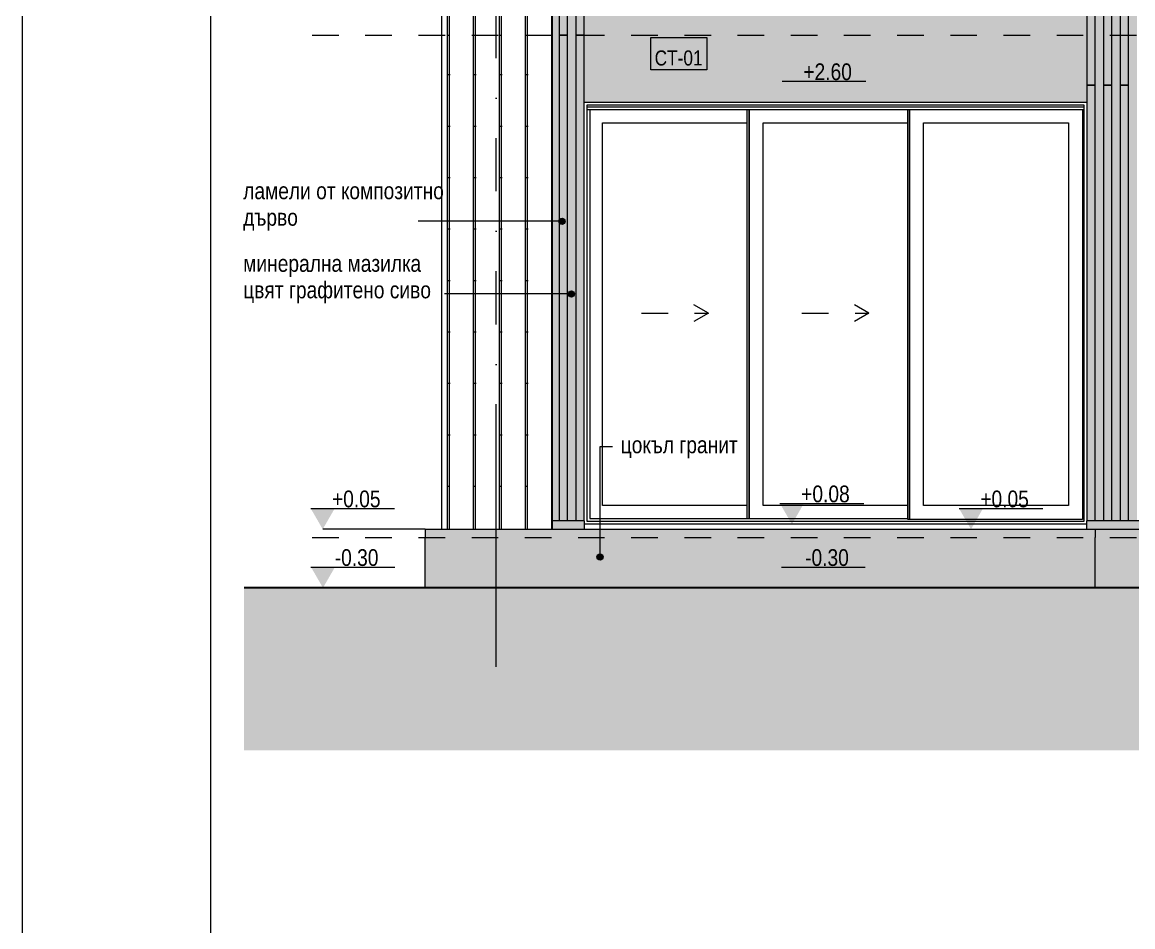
# Model space of a CAD drawing. Header units: centimetres. Extents: x 0 to 25250, y 0 to 2250.
# Drawn here: x 20750 to 21413, y 1124 to 1664 of the extents above; entities that cross this region are included whole.
import ezdxf

# ---------------------------------------------------------------- set-up
doc = ezdxf.new("R2010")
doc.units = ezdxf.units.CM
for name, pattern in [('17-View-1$0$Dash', [31.75, 15.875, -15.875]), ('24-View-1$0$Dash', [31.75, 15.875, -15.875]), ('24-View-1$0$Dash dot', [79.375, 31.75, -23.8125, 0, -23.8125])]:
    doc.linetypes.add(name, pattern=pattern)
for name, color, linetype, lineweight in [('A-ANNO-NOTE', 7, 'Continuous', 9), ('A-DETL', 7, 'Continuous', 9), ('A-DETL-GENF', 7, 'Continuous', 9), ('A-FLOR', 7, 'Continuous', 9), ('A-FLOR-LEVL', 7, 'Continuous', 9), ('A-FLOR-PATT', 7, 'Continuous', 9), ('A-GLAZ', 7, 'Continuous', 5), ('A-GLAZ-CWMG', 7, 'Continuous', 9), ('A-GLAZ-HDLN', 7, '17-View-1$0$Dash', 5), ('A-WALL', 7, 'Continuous', 9), ('A-WALL-IDEN', 7, 'Continuous', 9), ('A-WALL-PATT', 7, 'Continuous', 9), ('G-ANNO-DIMS', 7, 'Continuous', 9), ('G-ANNO-TEXT', 7, 'Continuous', 9), ('G-ANNO-TTLB', 7, 'Continuous', 9), ('S-GRID', 7, 'Continuous', 9)]:
    doc.layers.add(name, color=color, linetype=linetype, lineweight=lineweight)
doc.styles.add('24-View-1$0$Arial Narrow', font='ARIALN.TTF', dxfattribs={"height": 10})
doc.styles.add('24-View-1$0$Arial Narrow_1', font='ARIALN.TTF', dxfattribs={"height": 10})
doc.styles.add('24-View-1$0$Arial Narrow_3', font='ARIALN.TTF', dxfattribs={"height": 9})
pattern_1 = [(0, (21019.405, 1356.557), (15.563, 30.709), [0.7901, -14.773]), (90, (21003.842, 1356.557), (-15.563, 30.709), [30.709, 0]), (90, (21005.04, 1356.557), (-15.563, 30.709), [30.709, 0])]
pattern_2 = [(0, (21019.405, 1656.557), (15.563, 30.709), [0.7901, -14.773]), (90, (21003.842, 1656.557), (-15.563, 30.709), [30.709, 0]), (90, (21005.04, 1656.557), (-15.563, 30.709), [30.709, 0])]

# ---------------------------------------------------------------- blocks, each defined once
blk = doc.blocks.new('TEC_ОФИЦИАЛНА РАМКА - TEC_ОФИЦИАЛНА РАМКА-2548457-СГРАДА ТИП III - ФАСАДИ')
at = {"layer": 'G-ANNO-TTLB'}
for p, q in [((-48.379, 40.554), (-48.379, -4.446)), ((-46.129, -4.146), (-46.129, 40.254))]:
    blk.add_line(p, q, dxfattribs=at)
blk = doc.blocks.new('SLIDING - TRIPLE - SL_SL_SL - 300x252-2510870-СЕВЕР')
at = {"layer": 'A-GLAZ'}
for p, q in [((-1717.44, 258.3), (-1420.84, 258.3)), ((-1717.44, 257.21), (-1717.44, 258.3)), ((-1717.44, 255.25), (-1717.44, 257.21)), ((-1717.44, 257.21), (-1420.84, 257.21)), ((-1717.44, 9.7), (-1717.44, 255.25)), ((-1420.84, 255.25), (-1717.44, 255.25)), ((-1715.74, 255.25), (-1715.74, 11.4)), ((-1621.79, 11.4), (-1621.79, 255.25)), ((-1620.76, 255.25), (-1620.76, 11.4)), ((-1620.76, 11.4), (-1620.76, 255.25)), ((-1525.96, 10.8), (-1525.96, 255.25)), ((-1524.93, 10.8), (-1524.93, 255.25)), ((-1524.93, 255.25), (-1524.93, 10.8)), ((-1421.69, 255.25), (-1421.69, 10.8)), ((-1420.84, 258.3), (-1420.84, 257.21)), ((-1420.84, 257.21), (-1420.84, 255.25)), ((-1420.84, 255.25), (-1420.84, 9.7)), ((-1708.19, 19.2), (-1708.19, 247.65)), ((-1708.19, 247.65), (-1621.79, 247.65)), ((-1612.36, 19.2), (-1612.36, 247.65)), ((-1612.36, 247.65), (-1525.96, 247.65)), ((-1516.53, 19.2), (-1516.53, 247.65)), ((-1516.53, 247.65), (-1430.09, 247.65)), ((-1430.09, 247.65), (-1430.09, 19.2)), ((-1621.79, 19.2), (-1708.19, 19.2)), ((-1525.96, 19.2), (-1612.36, 19.2)), ((-1430.09, 19.2), (-1516.53, 19.2)), ((-1419.14, 8), (-1719.14, 8)), ((-1420.84, 9.7), (-1717.44, 9.7)), ((-1715.74, 11.4), (-1525.96, 11.4)), ((-1524.93, 10.8), (-1525.96, 10.8)), ((-1421.69, 10.8), (-1524.93, 10.8))]:
    blk.add_line(p, q, dxfattribs=at)
at = {"layer": 'A-GLAZ-HDLN'}
for p, q in [((-1684.98, 134), (-1644.98, 134)), ((-1644.98, 134), (-1653.64, 139)), ((-1644.98, 134), (-1653.64, 129)), ((-1589.14, 134), (-1549.14, 134)), ((-1549.14, 134), (-1557.8, 139)), ((-1549.14, 134), (-1557.8, 129))]:
    blk.add_line(p, q, dxfattribs=at)
blk = doc.blocks.new('Rectangular Mullion - TEC_LAMEL-2429880-СЕВЕР')
at = {"layer": 'A-GLAZ-CWMG', "true_color": 0xcfc6ba}
blk.add_hatch(color=9, dxfattribs=at).paths.add_polyline_path([(-1734.14, 10), (-1729.14, 10), (-1729.14, 300), (-1734.14, 300), (-1734.14, 14.5)])
at = {"layer": 'A-GLAZ-CWMG'}
for p, q in [((-1734.14, 300), (-1729.14, 300)), ((-1734.14, 300), (-1734.14, 10)), ((-1729.14, 10), (-1729.14, 300)), ((-1729.14, 10), (-1734.14, 10))]:
    blk.add_line(p, q, dxfattribs=at)
blk = doc.blocks.new('Rectangular Mullion - TEC_LAMEL-2511642-СЕВЕР')
at = {"layer": 'A-GLAZ-CWMG', "true_color": 0xcfc6ba}
blk.add_hatch(color=9, dxfattribs=at).paths.add_polyline_path([(-1414.14, 270), (-1414.14, 615.15), (-1419.14, 614), (-1419.14, 270), (-1416.04, 270)])
at = {"layer": 'A-GLAZ-CWMG'}
for p, q in [((-1419.14, 614), (-1419.14, 270)), ((-1414.14, 270), (-1414.14, 615.15)), ((-1414.14, 270), (-1419.14, 270))]:
    blk.add_line(p, q, dxfattribs=at)
blk = doc.blocks.new('Rectangular Mullion - TEC_LAMEL-2511643-СЕВЕР')
at = {"layer": 'A-GLAZ-CWMG', "true_color": 0xcfc6ba}
h = blk.add_hatch(color=9, dxfattribs=at)
h.paths.add_polyline_path([(-1408.37, 270), (-1404.14, 270), (-1404.14, 617.46), (-1409.14, 616.31), (-1409.14, 270)])
h.paths.add_polyline_path([(-1409.14, 621.44), (-1406.09, 622.14), (-1406.61, 622.14), (-1409.14, 621.56)])
at = {"layer": 'A-GLAZ-CWMG'}
for p, q in [((-1409.14, 621.56), (-1409.14, 621.44)), ((-1406.61, 622.14), (-1406.09, 622.14)), ((-1404.14, 270), (-1404.14, 617.46)), ((-1409.14, 616.31), (-1409.14, 270)), ((-1404.14, 270), (-1409.14, 270))]:
    blk.add_line(p, q, dxfattribs=at)
blk = doc.blocks.new('Rectangular Mullion - TEC_LAMEL-2511644-СЕВЕР')
at = {"layer": 'A-GLAZ-CWMG', "true_color": 0xcfc6ba}
h = blk.add_hatch(color=9, dxfattribs=at)
h.paths.add_polyline_path([(-1399.14, 270), (-1394.14, 270), (-1394.14, 619.77), (-1399.14, 618.62), (-1399.14, 281.86)])
h.paths.add_polyline_path([(-1399.14, 623.75), (-1395.59, 624.57), (-1396.1, 624.57), (-1399.14, 623.87)])
at = {"layer": 'A-GLAZ-CWMG'}
for p, q in [((-1399.14, 623.87), (-1399.14, 623.75)), ((-1396.1, 624.57), (-1395.59, 624.57)), ((-1399.14, 618.62), (-1399.14, 270)), ((-1394.14, 270), (-1394.14, 619.77)), ((-1394.14, 270), (-1399.14, 270))]:
    blk.add_line(p, q, dxfattribs=at)
blk = doc.blocks.new('Rectangular Mullion - TEC_LAMEL-2375267-СЕВЕР')
at = {"layer": 'A-GLAZ-CWMG', "true_color": 0xcfc6ba}
h = blk.add_hatch(color=9, dxfattribs=at)
h.paths.add_polyline_path([(-1734.14, 300), (-1729.14, 300), (-1729.14, 542.43), (-1734.14, 541.28), (-1734.14, 305.45)])
h.paths.add_polyline_path([(-1734.14, 546.41), (-1731.21, 547.08), (-1731.23, 547.2), (-1734.14, 546.53)])
at = {"layer": 'A-GLAZ-CWMG'}
for p, q in [((-1734.14, 546.53), (-1734.14, 546.41)), ((-1734.14, 541.28), (-1734.14, 300)), ((-1729.14, 300), (-1729.14, 542.43)), ((-1729.14, 300), (-1734.14, 300))]:
    blk.add_line(p, q, dxfattribs=at)
blk = doc.blocks.new('Rectangular Mullion - TEC_LAMEL-2375268-СЕВЕР')
at = {"layer": 'A-GLAZ-CWMG', "true_color": 0xcfc6ba}
blk.add_hatch(color=9, dxfattribs=at).paths.add_polyline_path([(-1719.14, 300), (-1719.14, 544.74), (-1724.14, 543.58), (-1724.14, 300), (-1722.78, 300)])
at = {"layer": 'A-GLAZ-CWMG'}
for p, q in [((-1719.14, 300), (-1719.14, 544.74)), ((-1724.14, 543.58), (-1724.14, 300)), ((-1719.14, 300), (-1724.14, 300))]:
    blk.add_line(p, q, dxfattribs=at)
blk = doc.blocks.new('Rectangular Mullion - TEC_LAMEL-V5-СЕВЕР')
at = {"layer": 'A-GLAZ-CWMG', "true_color": 0xcfc6ba}
blk.add_hatch(color=9, dxfattribs=at).paths.add_polyline_path([(-1414.14, 10), (-1414.14, 270), (-1419.14, 270), (-1419.14, 10), (-1416.04, 10)])
at = {"layer": 'A-GLAZ-CWMG'}
for p, q in [((-1419.14, 270), (-1414.14, 270)), ((-1419.14, 270), (-1419.14, 10)), ((-1414.14, 10), (-1414.14, 270)), ((-1414.14, 10), (-1419.14, 10))]:
    blk.add_line(p, q, dxfattribs=at)
blk = doc.blocks.new('Spot Elevations - ELEVATION_PROJECT-150941-СЕВЕР')
at = {"layer": 'A-ANNO-NOTE'}
blk.add_hatch(color=256, dxfattribs=at).paths.add_polyline_path([(-1811.3, 587.27), (-1796.99, 587.27), (-1804.14, 574.88)])
blk.add_line((-1811.3, 587.27), (-1761.3, 587.27), dxfattribs=at)

msp = doc.modelspace()

# ---------------------------------------------------------------- block references
at = {"layer": 'G-ANNO-TTLB', "xscale": 50, "yscale": 50, "zscale": 50}
msp.add_blockref('TEC_ОФИЦИАЛНА РАМКА - TEC_ОФИЦИАЛНА РАМКА-2548457-СГРАДА ТИП III - ФАСАДИ', (23168.96, 222.31), dxfattribs=at)

# ---------------------------------------------------------------- next in the draw order: hatches: boundary and pattern name
at = {"layer": 'A-DETL-GENF'}
h = msp.add_hatch(dxfattribs=at)
h.set_pattern_fill('FP1_14', color=256, style=0, pattern_type=2)
h.set_pattern_definition([(0, (22026.285, 1356.557), (19.05, 19.05), [19.05, -19.05]), (0, (22026.285, 1363.701), (19.05, 19.05), [19.05, -19.05]), (0, (22026.285, 1370.844), (19.05, 19.05), [19.05, -19.05]), (90, (22028.666, 1373.226), (-19.05, 19.05), [19.05, -19.05]), (90, (22035.81, 1373.226), (-19.05, 19.05), [19.05, -19.05]), (90, (22042.954, 1373.226), (-19.05, 19.05), [19.05, -19.05])])
h.paths.add_polyline_path([(22600.25, 1229.51), (22845.65, 1229.51), (22845.65, 1326.56), (20882.48, 1326.56), (20882.48, 1229.51), (22354.86, 1229.51)])
at = {"layer": 'A-FLOR-PATT', "lineweight": 5, "true_color": 0xebebeb}
for points in [[(21388.61, 1356.56), (21390.51, 1356.56), (21390.51, 1361.56), (20990.51, 1361.56), (20990.51, 1356.56), (21373.28, 1356.56)], [(22232.16, 1356.56), (22237.01, 1356.56), (22237.01, 1361.56), (21390.51, 1361.56), (21390.51, 1356.56), (22216.82, 1356.56)]]:
    msp.add_hatch(color=7, dxfattribs=at).paths.add_polyline_path(points)
at = {"layer": 'A-WALL-PATT', "true_color": 0x8b8b8b}
h = msp.add_hatch(dxfattribs=at)
h.set_pattern_fill('FP1_11', color=252, style=0, pattern_type=2)
h.set_pattern_definition(pattern_2)
h.paths.add_polyline_path([(21005.51, 1656.56), (21066.53, 1656.56), (21066.53, 1902.16), (21430.51, 1986.2), (21430.51, 2025.58), (21005.51, 1927.46), (21005.51, 1658.08)])
at = {"layer": 'A-WALL-PATT', "lineweight": 5, "true_color": 0x787878}
h = msp.add_hatch(color=8, dxfattribs=at)
h.paths.add_polyline_path([(21066.53, 1656.56), (21070.51, 1656.56), (21070.51, 1897.83), (21066.53, 1896.91), (21066.53, 1669.88)])
h.paths.add_polyline_path([(21075.51, 1656.56), (21080.51, 1656.56), (21080.51, 1900.14), (21075.51, 1898.99), (21075.51, 1662.01)])
h.paths.add_polyline_path([(21189.23, 1656.56), (21385.51, 1656.56), (21385.51, 1676.56), (21085.51, 1676.56), (21085.51, 1656.56), (21127.88, 1656.56)])
h.paths.add_polyline_path([(21420.51, 1656.56), (21425.51, 1656.56), (21425.51, 1681.56), (21423.51, 1681.56), (21423.51, 1683.56), (21425.51, 1683.56), (21425.51, 1979.79), (21420.51, 1978.64), (21420.51, 1657.14)])
h.paths.add_polyline_path([(21395.51, 1656.56), (21395.51, 1972.86), (21390.51, 1971.71), (21390.51, 1656.56)])
h.paths.add_polyline_path([(21400.51, 1656.56), (21405.51, 1656.56), (21405.51, 1975.17), (21400.51, 1974.02), (21400.51, 1658.3)])
h.paths.add_polyline_path([(21410.51, 1656.56), (21415.51, 1656.56), (21415.51, 1977.48), (21410.51, 1976.33), (21410.51, 1657.72)])
h.paths.add_polyline_path([(21085.51, 1889.49), (21385.51, 1958.75), (21385.51, 1970.56), (21085.51, 1901.3), (21085.51, 1890.06)])
h.paths.add_polyline_path([(21066.53, 1902.05), (21070.51, 1902.96), (21070.51, 1903.08), (21066.53, 1902.16)])
h.paths.add_polyline_path([(21151.39, 1921.64), (21194.27, 1931.54), (21194.24, 1931.65), (21151.37, 1921.75)])
h.paths.add_polyline_path([(21272.21, 1949.53), (21311.19, 1958.53), (21311.16, 1958.64), (21272.19, 1949.64)])
h.paths.add_polyline_path([(21389.14, 1976.53), (21395.51, 1978), (21395.51, 1978.11), (21389.11, 1976.64), (21389.13, 1976.56)])
h.paths.add_polyline_path([(21398.56, 1978.7), (21405.51, 1980.31), (21405.51, 1980.42), (21398.05, 1978.7)])
h.paths.add_polyline_path([(21409.06, 1981.13), (21415.51, 1982.61), (21415.51, 1982.73), (21408.55, 1981.13)])
h.paths.add_polyline_path([(21419.29, 1983.55), (21419.57, 1983.55), (21425.51, 1984.92), (21425.51, 1985.04), (21419.06, 1983.55)])
at = {"layer": 'A-WALL-PATT', "true_color": 0x8b8b8b}
h = msp.add_hatch(dxfattribs=at)
h.set_pattern_fill('FP1_11', color=252, style=0, pattern_type=2)
h.set_pattern_definition(pattern_2)
h.paths.add_polyline_path([(21005.51, 1656.56), (21005.51, 1927.46), (21000.51, 1926.3), (21000.51, 1656.56), (21005.18, 1656.56)])
h = msp.add_hatch(dxfattribs=at)
h.set_pattern_fill('FP1_10', color=252, style=0, pattern_type=2)
h.set_pattern_definition(pattern_1)
h.paths.add_polyline_path([(21005.51, 1361.56), (21005.51, 1656.56), (21000.51, 1656.56), (21000.51, 1361.56), (21005.18, 1361.56)])
h = msp.add_hatch(dxfattribs=at)
h.set_pattern_fill('FP1_10', color=252, style=0, pattern_type=2)
h.set_pattern_definition(pattern_1)
h.paths.add_polyline_path([(21066.53, 1361.56), (21066.53, 1656.56), (21005.51, 1656.56), (21005.51, 1361.56), (21035.86, 1361.56)])
at = {"layer": 'A-WALL-PATT', "true_color": 0x787878}
h = msp.add_hatch(color=8, dxfattribs=at)
h.paths.add_polyline_path([(21924.67, 1361.56), (22073.94, 1361.56), (22073.94, 1423.56), (22075.51, 1423.56), (22075.51, 1656.56), (21900.51, 1656.56), (21900.51, 1616.56), (22045.51, 1616.56), (22045.51, 1364.56), (21900.51, 1364.56), (21900.51, 1361.56), (21901.01, 1361.56)])
h.paths.add_polyline_path([(21460.51, 1366.56), (21465.51, 1366.56), (21465.51, 1626.56), (21460.51, 1626.56), (21460.51, 1371.05)])
h.paths.add_polyline_path([(21455.51, 1366.56), (21455.51, 1626.56), (21450.51, 1626.56), (21450.51, 1366.56)])
h.paths.add_polyline_path([(21445.51, 1366.56), (21445.51, 1626.56), (21440.51, 1626.56), (21440.51, 1366.56)])
h.paths.add_polyline_path([(21435.51, 1366.56), (21435.51, 1626.56), (21430.51, 1626.56), (21430.51, 1366.56), (21434.62, 1366.56)])
h.paths.add_polyline_path([(21864.07, 1366.56), (21865.46, 1366.56), (21865.46, 1626.56), (21860.46, 1626.56), (21860.46, 1366.56)])
h.paths.add_polyline_path([(21390.51, 1366.56), (21395.51, 1366.56), (21395.51, 1656.56), (21390.51, 1656.56), (21390.51, 1371.05)])
h.paths.add_polyline_path([(21400.51, 1366.56), (21405.51, 1366.56), (21405.51, 1656.56), (21400.51, 1656.56), (21400.51, 1371.05)])
h.paths.add_polyline_path([(21470.51, 1366.56), (21475.51, 1366.56), (21475.51, 1626.56), (21470.51, 1626.56), (21470.51, 1371.05)])
h.paths.add_polyline_path([(21480.51, 1366.56), (21485.51, 1366.56), (21485.51, 1626.56), (21480.51, 1626.56), (21480.51, 1371.05)])
h.paths.add_polyline_path([(21410.51, 1366.56), (21415.51, 1366.56), (21415.51, 1656.56), (21410.51, 1656.56), (21410.51, 1386.78)])
h.paths.add_polyline_path([(21420.51, 1366.56), (21425.51, 1366.56), (21425.51, 1656.56), (21420.51, 1656.56), (21420.51, 1386.78)])
h.paths.add_polyline_path([(21870.46, 1366.56), (21875.46, 1366.56), (21875.46, 1626.56), (21870.46, 1626.56), (21870.46, 1386.78)])
h.paths.add_polyline_path([(21880.46, 1366.56), (21885.46, 1366.56), (21885.46, 1626.56), (21880.46, 1626.56), (21880.46, 1386.78)])
h.paths.add_polyline_path([(21890.46, 1366.56), (21895.46, 1366.56), (21895.46, 1626.56), (21890.46, 1626.56), (21890.46, 1386.78)])
h.paths.add_polyline_path([(21490.51, 1366.56), (21495.51, 1366.56), (21495.51, 1626.56), (21490.51, 1626.56), (21490.51, 1371.05)])
h.paths.add_polyline_path([(21505.51, 1366.56), (21505.51, 1616.56), (21835.46, 1616.56), (21835.46, 1626.56), (21500.51, 1626.56), (21500.51, 1366.56)])
h.paths.add_polyline_path([(21080.51, 1366.56), (21080.51, 1656.56), (21075.51, 1656.56), (21075.51, 1366.56)])
h.paths.add_polyline_path([(21070.51, 1366.56), (21070.51, 1656.56), (21066.53, 1656.56), (21066.53, 1366.56)])
h.paths.add_polyline_path([(21855.46, 1366.56), (21855.46, 1626.56), (21850.46, 1626.54), (21850.46, 1366.56)])
h.paths.add_polyline_path([(21840.46, 1366.56), (21845.46, 1366.56), (21845.46, 1626.56), (21840.46, 1626.56), (21840.46, 1371.05)])
h.paths.add_polyline_path([(21342.6, 1616.56), (21385.51, 1616.56), (21385.51, 1656.56), (21085.51, 1656.56), (21085.51, 1616.56), (21311.93, 1616.56)])
at = {"layer": 'A-WALL-PATT', "lineweight": 5, "true_color": 0xebebeb}
for points in [[(21066.53, 1361.56), (21085.51, 1361.56), (21085.51, 1366.56), (21066.53, 1366.56), (21066.53, 1361.56)], [(21390.51, 1361.56), (21505.51, 1361.56), (21505.51, 1366.56), (21385.51, 1366.56), (21385.51, 1361.56), (21389.79, 1361.56)], [(20990.51, 1326.56), (21390.51, 1326.56), (21390.51, 1356.56), (20990.51, 1356.56), (20990.51, 1355.33)], [(21390.51, 1326.56), (22237.01, 1326.56), (22237.01, 1356.56), (21390.51, 1356.56), (21390.51, 1355.33)]]:
    msp.add_hatch(color=7, dxfattribs=at).paths.add_polyline_path(points)
at = {"layer": 'G-ANNO-TEXT'}
h = msp.add_hatch(color=256, dxfattribs=at)
edge = h.paths.add_edge_path()
edge.add_arc((21072.27, 1545.36), 1.88, 0, 360)
h = msp.add_hatch(color=256, dxfattribs=at)
edge = h.paths.add_edge_path()
edge.add_arc((21077.88, 1502.01), 1.88, 0, 360)
h = msp.add_hatch(color=256, dxfattribs=at)
edge = h.paths.add_edge_path()
edge.add_arc((21094.99, 1344.99), 1.87, 0, 360)

# ---------------------------------------------------------------- next in the draw order: linework, layer by layer
at = {"layer": 'A-DETL', "color": 7, "lineweight": 30}
msp.add_line((22845.65, 1326.56), (20882.48, 1326.56), dxfattribs=at)
at = {"layer": 'A-FLOR'}
for p, q in [((20990.51, 1361.56), (22605.51, 1361.56)), ((20990.51, 1361.56), (20990.51, 1356.56)), ((21390.51, 1361.56), (21390.51, 1356.56))]:
    msp.add_line(p, q, dxfattribs=at)
at = {"layer": 'A-FLOR-LEVL', "linetype": '24-View-1$0$Dash'}
for p, q in [((20923.09, 1656.56), (22787.19, 1656.56)), ((20923.09, 1356.56), (22787.19, 1356.56))]:
    msp.add_line(p, q, dxfattribs=at)
at = {"layer": 'A-WALL'}
for p, q in [((21000.51, 1361.56), (21000.51, 1916.43)), ((21066.53, 1361.56), (21066.53, 1902.16)), ((21085.51, 1616.56), (21385.51, 1616.56)), ((21085.51, 1366.56), (21066.53, 1366.56)), ((21085.51, 1366.56), (21085.51, 1361.56)), ((21385.51, 1361.56), (21385.51, 1366.56)), ((21505.51, 1366.56), (21385.51, 1366.56)), ((20990.51, 1326.56), (20990.51, 1356.56)), ((21390.51, 1326.56), (21390.51, 1356.56))]:
    msp.add_line(p, q, dxfattribs=at)
at = {"layer": 'A-WALL-IDEN', "flags": 128}
msp.add_lwpolyline([(21125.32, 1655), (21158.77, 1655), (21158.77, 1635.8), (21125.32, 1635.8)], close=True, dxfattribs=at)
at = {"layer": 'G-ANNO-DIMS'}
for p, q in [((20960.75, 1361.56), (20929.41, 1361.56)), ((20990.51, 1361.56), (20960.75, 1361.56))]:
    msp.add_line(p, q, dxfattribs=at)
at = {"layer": 'G-ANNO-TEXT'}
for p, q in [((21007.36, 1545.36), (20986.48, 1545.36)), ((21072.27, 1545.36), (21007.36, 1545.36)), ((21017.24, 1502.01), (21002.03, 1502.01)), ((21077.88, 1502.01), (21017.24, 1502.01)), ((21094.99, 1410.92), (21102.31, 1410.92)), ((21094.99, 1344.99), (21094.99, 1410.92))]:
    msp.add_line(p, q, dxfattribs=at)
for centre, radius in [((21072.27, 1545.36), 1.88), ((21077.88, 1502.01), 1.88), ((21094.99, 1344.99), 1.87)]:
    msp.add_circle(centre, radius, dxfattribs=at)
at = {"layer": 'S-GRID', "color": 1, "linetype": '24-View-1$0$Dash dot', "lineweight": 18, "true_color": 0xff0000}
msp.add_line((21033.01, 1404.37), (21033.01, 2008.65), dxfattribs=at)
at = {"layer": 'S-GRID', "color": 1, "lineweight": 18, "true_color": 0xff0000}
msp.add_line((21033.01, 1279.37), (21033.01, 1404.37), dxfattribs=at)

# ---------------------------------------------------------------- next in the draw order: block references
at = {"layer": 'A-GLAZ'}
msp.add_blockref('SLIDING - TRIPLE - SL_SL_SL - 300x252-2510870-СЕВЕР', (22804.65, 1356.56), dxfattribs=at)
at = {"layer": 'A-GLAZ-CWMG'}
for name, p in [('Rectangular Mullion - TEC_LAMEL-2511643-СЕВЕР', (22804.65, 1356.56)), ('Rectangular Mullion - TEC_LAMEL-2511644-СЕВЕР', (22804.65, 1356.56)), ('Rectangular Mullion - TEC_LAMEL-2511642-СЕВЕР', (22804.65, 1356.56)), ('Rectangular Mullion - TEC_LAMEL-2375267-СЕВЕР', (22804.65, 1356.56)), ('Rectangular Mullion - TEC_LAMEL-2375268-СЕВЕР', (22804.65, 1356.56)), ('Rectangular Mullion - TEC_LAMEL-2429880-СЕВЕР', (22804.65, 1356.56)), ('Rectangular Mullion - TEC_LAMEL-2429880-СЕВЕР', (22814.65, 1356.56)), ('Rectangular Mullion - TEC_LAMEL-V5-СЕВЕР', (22804.65, 1356.56)), ('Rectangular Mullion - TEC_LAMEL-V5-СЕВЕР', (22814.65, 1356.56)), ('Rectangular Mullion - TEC_LAMEL-V5-СЕВЕР', (22824.65, 1356.56))]:
    msp.add_blockref(name, p, dxfattribs=at)
at = {"layer": 'G-ANNO-DIMS'}
for p in [(23014.95, 1041.68), (22733.55, 786.68), (23013.65, 789.68), (23120.58, 786.68), (22733.7, 751.68), (23014.51, 751.68)]:
    msp.add_blockref('Spot Elevations - ELEVATION_PROJECT-150941-СЕВЕР', p, dxfattribs=at)

# ---------------------------------------------------------------- next in the draw order: texts
at = {"layer": 'A-WALL-IDEN', "insert": (21141.87, 1642.81), "char_height": 9, "width": 28.45, "attachment_point": 5, "line_spacing_factor": 0.949189, "style": '24-View-1$0$Arial Narrow_3'}
msp.add_mtext('\\pt25.00002,50.00004,74.99997,99.99999,125.00001,150.00003,174.99996,199.99998,225,250.00002,275.00004,299.99997,324.99999,350.00001,375.00003,399.99996,424.99998,450,475.00002,500.00004,524.99997,549.99999,575.00001,600.00003,624.99996,649.99998,675,700.00002,725.00004,749.99997,774.99999,800.00001;{\\fArial Narrow|b0|i0|c204|p34;СТ}-01', dxfattribs=at)
at = {"layer": 'G-ANNO-DIMS', "char_height": 10, "attachment_point": 1, "line_spacing_factor": 0.974696, "style": '24-View-1$0$Arial Narrow'}
for s, insert, width in [('+2.60', (21216.32, 1639.64), 34.7536), ('+0.08', (21215.03, 1387.64), 34.7536), ('+0.05', (20934.93, 1384.64), 34.7536), ('+0.05', (21321.95, 1384.64), 34.7536), ('-0.30', (20936.56, 1349.64), 31.1923), ('-0.30', (21217.37, 1349.64), 31.1923)]:
    msp.add_mtext(s, dxfattribs=dict(at, insert=insert, width=width))
at = {"layer": 'G-ANNO-TEXT', "char_height": 10, "attachment_point": 1, "line_spacing_factor": 0.949189, "style": '24-View-1$0$Arial Narrow_1'}
for s, insert, width in [('\\pt15,30,45,60,75,90,105,120,135,150,165,180,195,210,225,240,255,270,285,300,315,330,345,360,375,390,405,420,435,450,465,480;{\\fArial Narrow|b0|i0|c204|p34;ламели от композитно дърво}', (20881.93, 1568.57), 120.4), ('\\pt15,30,45,60,75,90,105,120,135,150,165,180,195,210,225,240,255,270,285,300,315,330,345,360,375,390,405,420,435,450,465,480;{\\fArial Narrow|b0|i0|c204|p34;минерална мазилка цвят графитено сиво}', (20881.93, 1525.22), 130.3), ('\\pt15,30,45,60,75,90,105,120,135,150,165,180,195,210,225,240,255,270,285,300,315,330,345,360,375,390,405,420,435,450,465,480;{\\fArial Narrow|b0|i0|c204|p34;цокъл гранит}', (21107.31, 1416.93), 112.8)]:
    msp.add_mtext(s, dxfattribs=dict(at, insert=insert, width=width))

doc.saveas('drawing.dxf')
